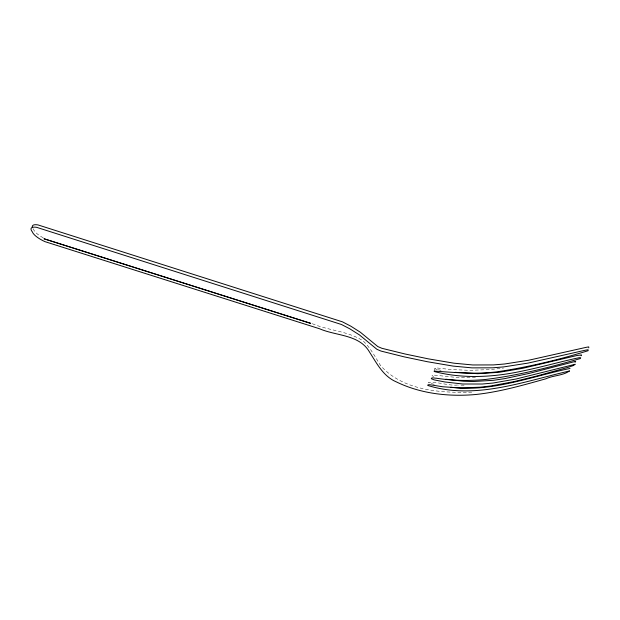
<?xml version="1.0" encoding="UTF-8"?>
<svg xmlns="http://www.w3.org/2000/svg" width="620" height="620" viewBox="0 0 620 620"><rect width="100%" height="100%" fill="white"/><g stroke="black" fill="none" stroke-linecap="round" stroke-linejoin="round"><path stroke-width="0.46" stroke-dasharray="3.1 2.33" d="M434.155 371.086L434.992 368.249L435.86 367.854L450.748 369.52L469.689 370.341L490.466 369.559L503.486 368.071M471.766 392.15C440.487 393.119 402.55 390.639 380.486 365.444C375.201 356.981 370.543 347.851 363.149 340.977C347.828 330.762 327.964 330.7 311.263 323.237M475.439 377.448L456.095 377.394L434.481 375.147L432 375.464L433.628 376.704M464.101 385.175L458.482 385.09M457.575 385.051C447.865 385.896 437.774 381.548 428.412 382.339L429.18 383.098L434.411 384.369M438.332 369.776L441.076 370.31M437.418 369.59L435.341 368.916L434.992 368.249M43.237 237.817A14.376 4.573 26.1 0 1 33.643 229.501A14.454 4.611 26.2 0 1 33.03 228.687"/><path stroke-width="0.93" d="M570.043 368.451C531.162 376.495 491.528 392.46 450.794 387.252M588.791 347.882L588.721 346.89L586.21 347.332L528.666 360.236L504.603 363.994L493.419 364.917L472.75 364.963L453.941 363.188L428.118 358.817L405.038 353.989L381.874 348.293L377.805 346.557L360.344 332.227L350.804 326.174L342.395 321.819L37.944 224.905A14.454 4.611 26.2 0 0 32.333 227.215M581.111 355.748L581.49 354.942L576.879 355.524L522.683 368.319L499.007 372.326L477.71 373.69L455.018 372.318M575.05 362.289L575.716 361.313L529.069 373.426L504.951 378.588L493.66 380.285L472.975 381.54L463.481 381.238L445.85 379.215M569.454 370.985C562.797 375.759 553.241 375.309 545.925 378.781C522.776 385.26 499.526 391.995 475.54 394.522C448.733 396.885 420.724 393.785 396.335 381.881C383.23 376.34 376.906 363.498 369.644 352.253C359.484 334.304 336.319 336.087 319.571 328.763L45.035 241.661A14.399 4.542 26.1 0 1 32.387 231.903A14.477 4.58 26.1 0 1 36.681 227.346L341.465 324.5L349.882 328.856L359.437 334.916L376.913 349.308L380.982 351.067L404.147 356.849L427.25 361.7L453.111 366.094L471.944 367.869L492.644 367.815L503.843 366.893L527.946 363.119L585.575 350.153L588.093 349.711L588.163 350.695C559.682 359.507 530.418 366.56 500.921 371.217C478.841 374.79 456.002 372.581 434.155 371.086L434.225 371.512C462.729 379.014 493.295 377.317 521.97 371.132C540.183 367.389 558.101 362.367 576.244 358.298C576.972 358.376 581.955 356.57 580.483 358.5C549.328 367.497 517.46 375.642 485.15 379.517C468.86 380.998 452.383 380.726 436.209 378.2C435.163 378.394 431.295 377.038 431.272 378.696L434.194 379.897L445.052 381.99L462.706 384.005L482.267 384.02L492.923 383.051L516.096 379.006L575.205 364.265L573.291 365.583L568.075 367.35L535.556 376.332L514.189 381.571L490.978 385.935L480.229 387.19L460.451 387.942L442.634 386.748L429.707 384.71L428.009 384.757L427.738 385.446C474.998 400.195 523.419 381.533 569.454 370.985M310.674 323.353L44.09 238.801L310.674 323.353"/></g></svg>
